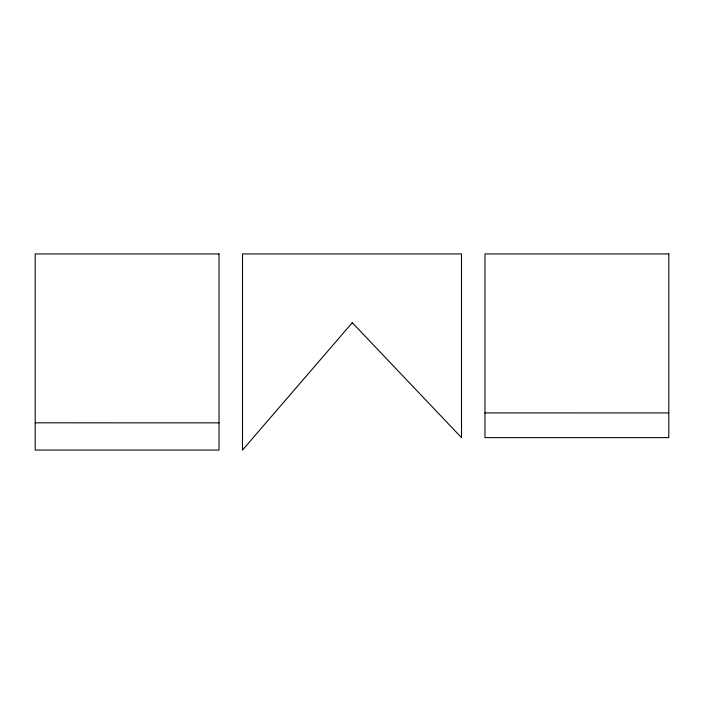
<?xml version="1.0" encoding="UTF-8"?>
<svg xmlns="http://www.w3.org/2000/svg" width="704" height="704" viewBox="0 0 704 704"><rect width="100%" height="100%" fill="white"/><g stroke="black" fill="none" stroke-linecap="round" stroke-linejoin="round"><path stroke-width="1.06" d="M484.977 412.931L668.8 412.94M35.2 422.831L219.023 422.849M352.282 322.696L242.493 450.076L242.493 253.924L461.507 253.924L461.507 437.624L352.282 322.696M219.023 253.924L35.2 253.924L35.2 450.05L219.023 450.067L219.023 253.924M668.8 253.924L484.977 253.924L484.977 437.624L668.8 437.624L668.8 253.924"/></g></svg>
